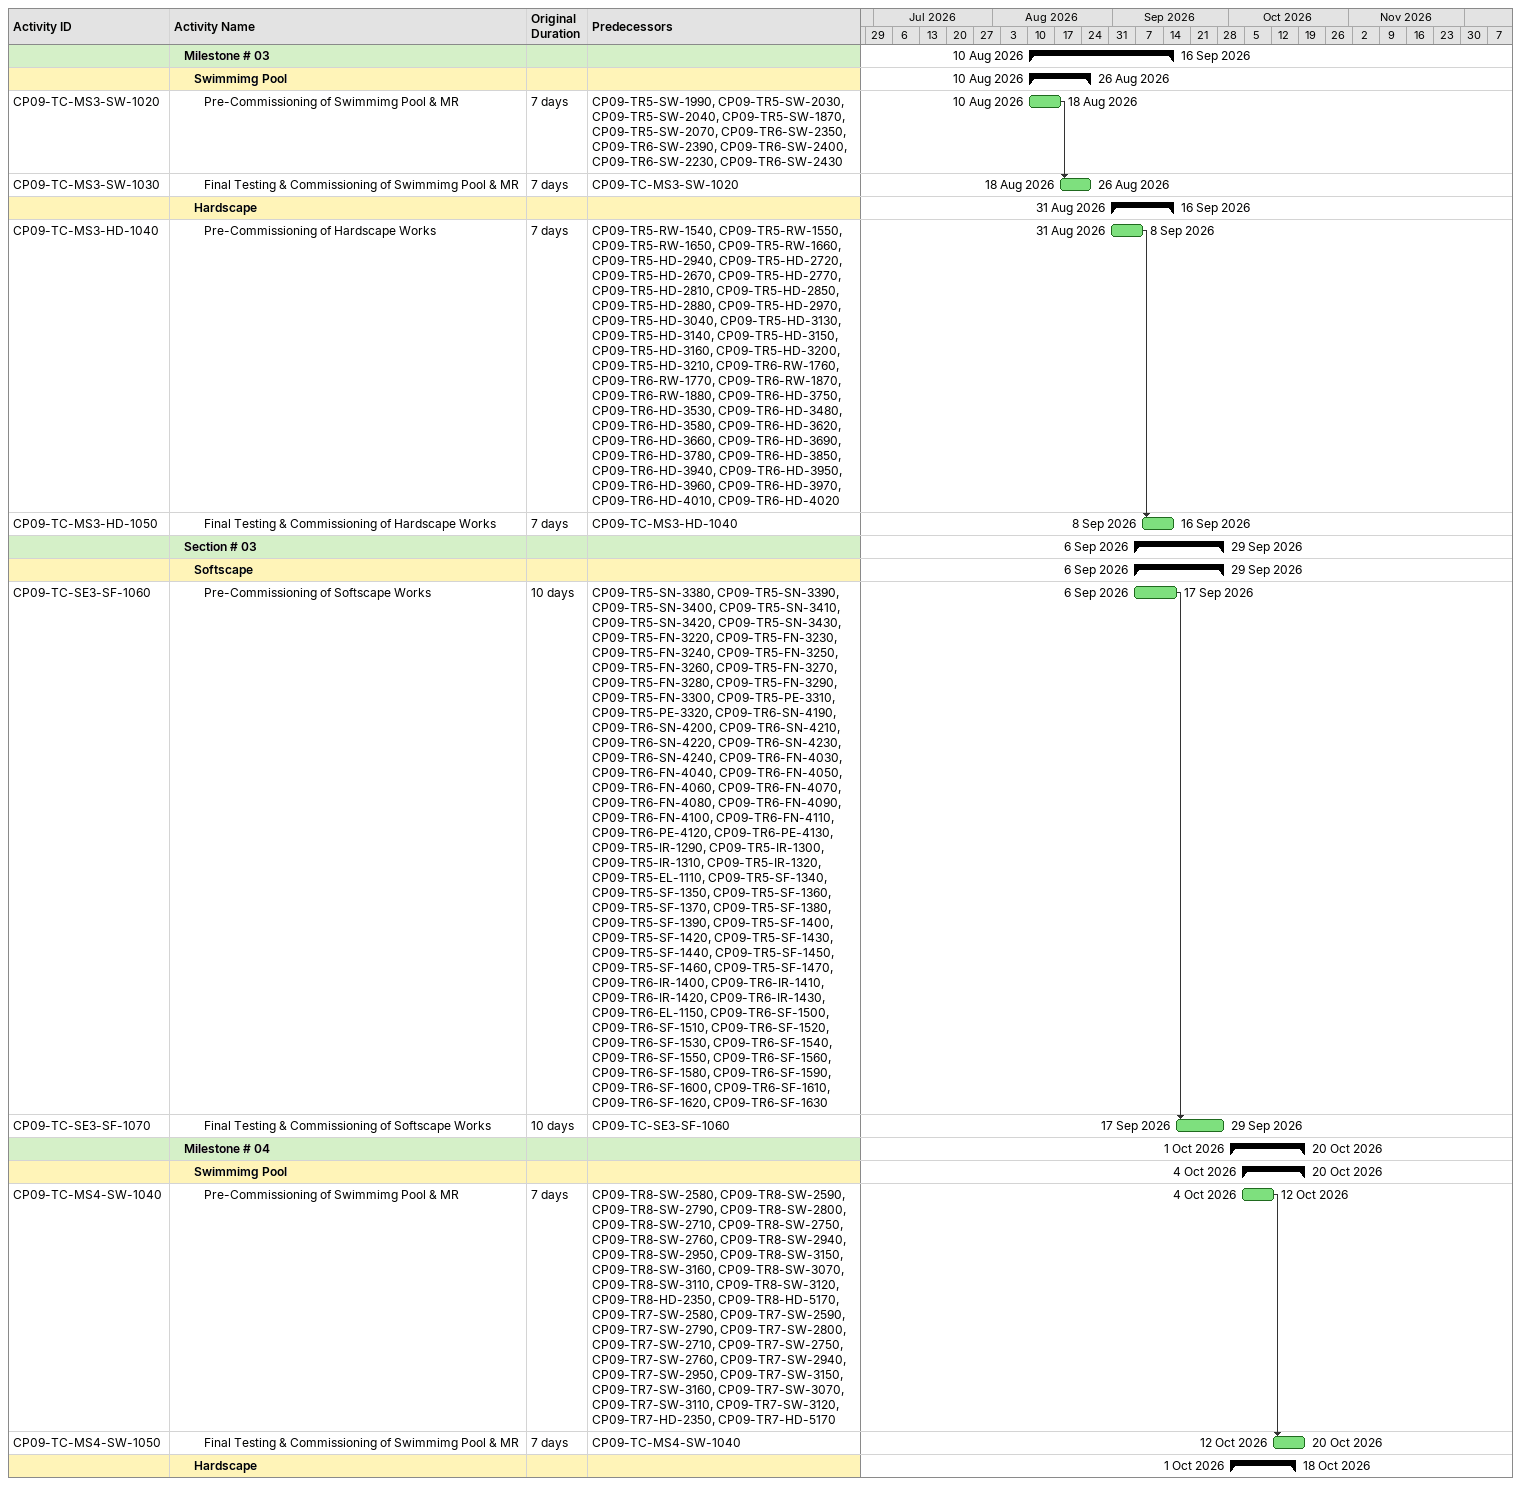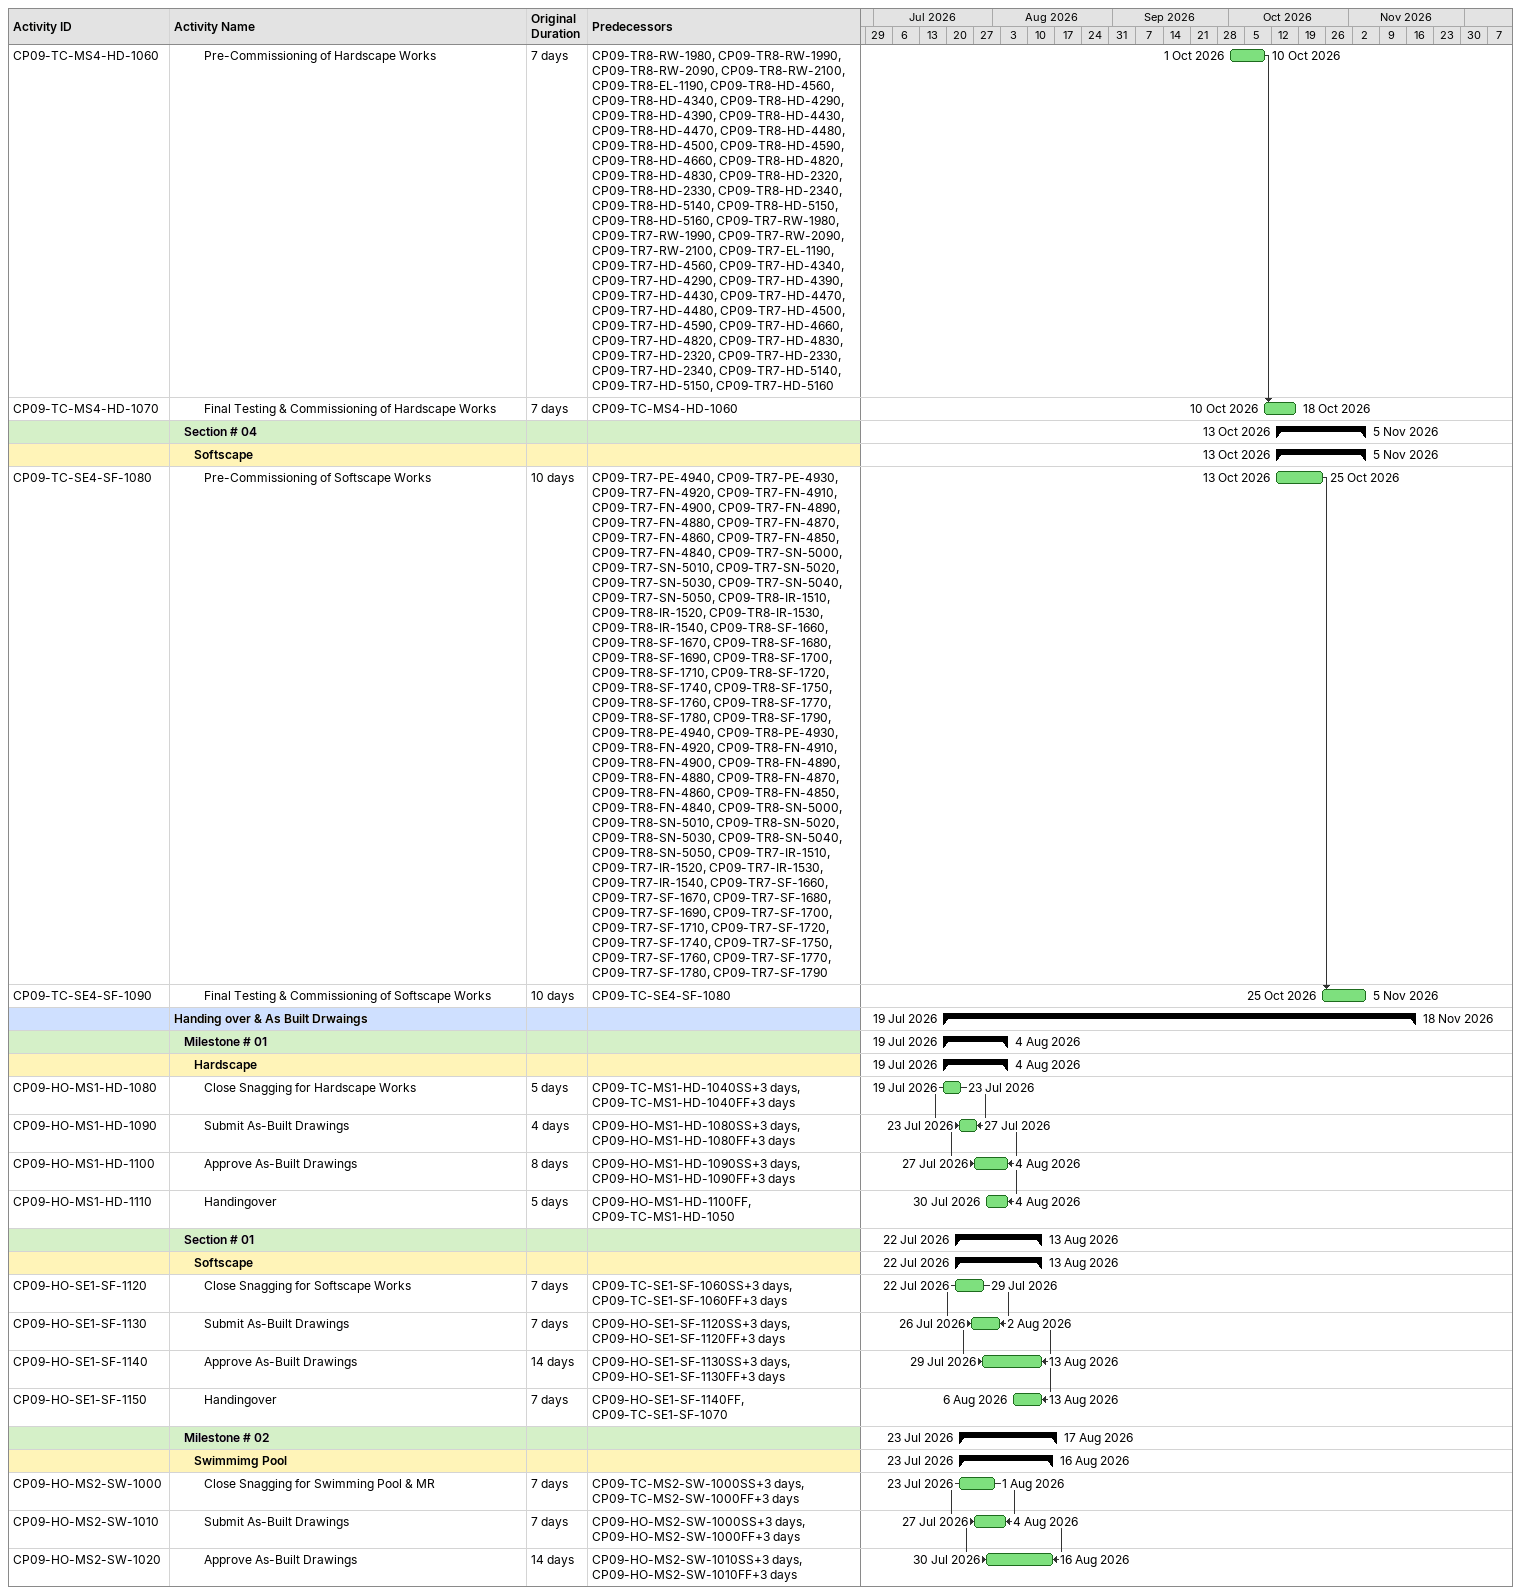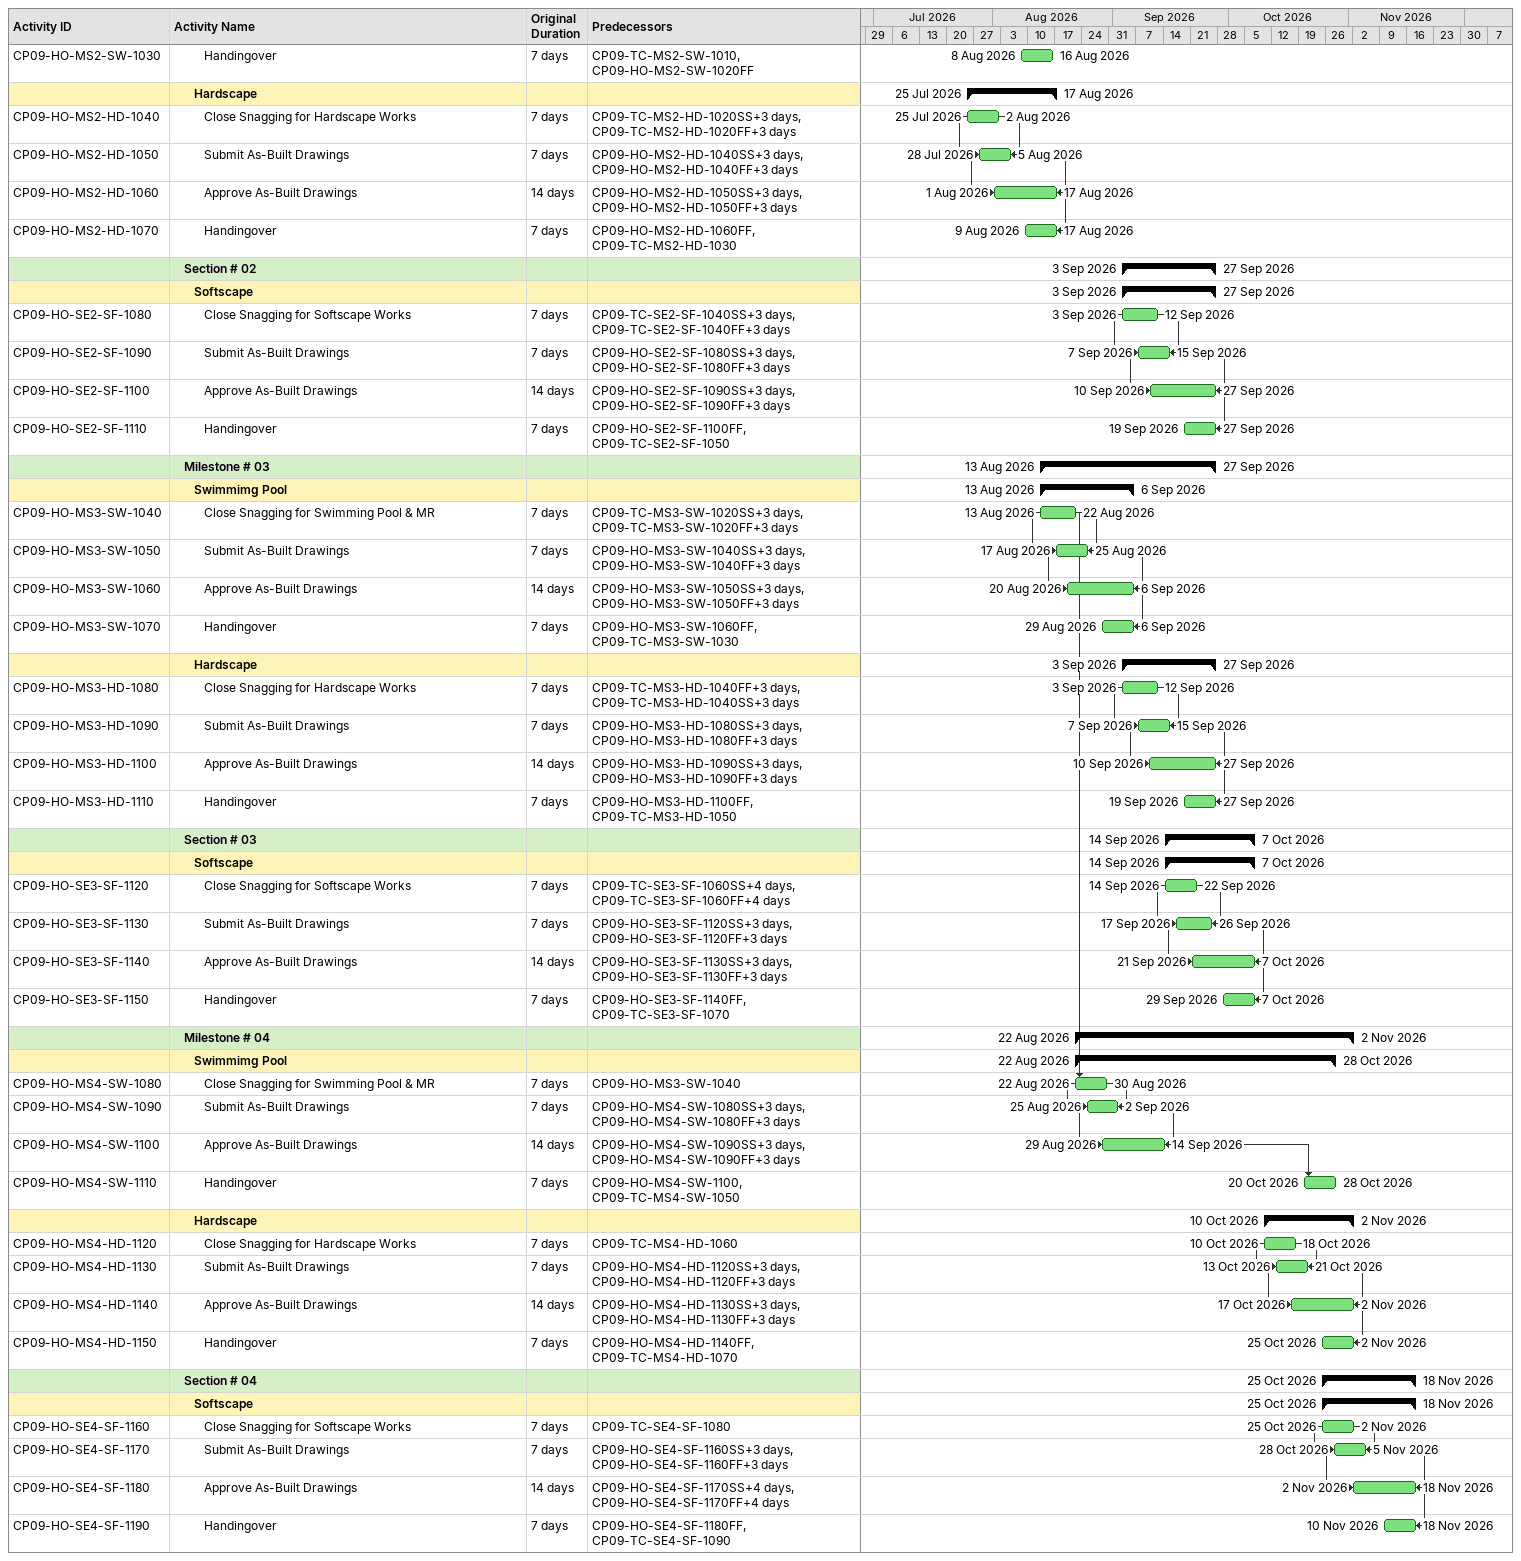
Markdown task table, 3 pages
| ID | Level | Task | Original duration | Start | Finish | Predecessors |
|---|---|---|---|---|---|---|
|  | 2 | **Milestone # 03** |  | 2026-08-10 | 2026-09-16 |  |
|  | 3 | **Swimmimg Pool** |  | 2026-08-10 | 2026-08-26 |  |
| CP09-TC-MS3-SW-1020 | 4 | Pre-Commissioning of Swimmimg Pool & MR | 7d | 2026-08-10 | 2026-08-18 | CP09-TR5-SW-1990, CP09-TR5-SW-2030, CP09-TR5-SW-2040, CP09-TR5-SW-1870, CP09-TR5-SW-2070, CP09-TR6-SW-2350, CP09-TR6-SW-2390, CP09-TR6-SW-2400, CP09-TR6-SW-2230, CP09-TR6-SW-2430 |
| CP09-TC-MS3-SW-1030 | 4 | Final Testing & Commissioning of Swimmimg Pool & MR | 7d | 2026-08-18 | 2026-08-26 | CP09-TC-MS3-SW-1020 |
|  | 3 | **Hardscape** |  | 2026-08-31 | 2026-09-16 |  |
| CP09-TC-MS3-HD-1040 | 4 | Pre-Commissioning of Hardscape Works | 7d | 2026-08-31 | 2026-09-08 | CP09-TR5-RW-1540, CP09-TR5-RW-1550, CP09-TR5-RW-1650, CP09-TR5-RW-1660, CP09-TR5-HD-2940, CP09-TR5-HD-2720, CP09-TR5-HD-2670, CP09-TR5-HD-2770, CP09-TR5-HD-2810, CP09-TR5-HD-2850, CP09-TR5-HD-2880, CP09-TR5-HD-2970, CP09-TR5-HD-3040, CP09-TR5-HD-3130, CP09-TR5-HD-3140, CP09-TR5-HD-3150, CP09-TR5-HD-3160, CP09-TR5-HD-3200, CP09-TR5-HD-3210, CP09-TR6-RW-1760, CP09-TR6-RW-1770, CP09-TR6-RW-1870, CP09-TR6-RW-1880, CP09-TR6-HD-3750, CP09-TR6-HD-3530, CP09-TR6-HD-3480, CP09-TR6-HD-3580, CP09-TR6-HD-3620, CP09-TR6-HD-3660, CP09-TR6-HD-3690, CP09-TR6-HD-3780, CP09-TR6-HD-3850, CP09-TR6-HD-3940, CP09-TR6-HD-3950, CP09-TR6-HD-3960, CP09-TR6-HD-3970, CP09-TR6-HD-4010, CP09-TR6-HD-4020 |
| CP09-TC-MS3-HD-1050 | 4 | Final Testing & Commissioning of Hardscape Works | 7d | 2026-09-08 | 2026-09-16 | CP09-TC-MS3-HD-1040 |
|  | 2 | **Section # 03** |  | 2026-09-06 | 2026-09-29 |  |
|  | 3 | **Softscape** |  | 2026-09-06 | 2026-09-29 |  |
| CP09-TC-SE3-SF-1060 | 4 | Pre-Commissioning of Softscape Works | 10d | 2026-09-06 | 2026-09-17 | CP09-TR5-SN-3380, CP09-TR5-SN-3390, CP09-TR5-SN-3400, CP09-TR5-SN-3410, CP09-TR5-SN-3420, CP09-TR5-SN-3430, CP09-TR5-FN-3220, CP09-TR5-FN-3230, CP09-TR5-FN-3240, CP09-TR5-FN-3250, CP09-TR5-FN-3260, CP09-TR5-FN-3270, CP09-TR5-FN-3280, CP09-TR5-FN-3290, CP09-TR5-FN-3300, CP09-TR5-PE-3310, CP09-TR5-PE-3320, CP09-TR6-SN-4190, CP09-TR6-SN-4200, CP09-TR6-SN-4210, CP09-TR6-SN-4220, CP09-TR6-SN-4230, CP09-TR6-SN-4240, CP09-TR6-FN-4030, CP09-TR6-FN-4040, CP09-TR6-FN-4050, CP09-TR6-FN-4060, CP09-TR6-FN-4070, CP09-TR6-FN-4080, CP09-TR6-FN-4090, CP09-TR6-FN-4100, CP09-TR6-FN-4110, CP09-TR6-PE-4120, CP09-TR6-PE-4130, CP09-TR5-IR-1290, CP09-TR5-IR-1300, CP09-TR5-IR-1310, CP09-TR5-IR-1320, CP09-TR5-EL-1110, CP09-TR5-SF-1340, CP09-TR5-SF-1350, CP09-TR5-SF-1360, CP09-TR5-SF-1370, CP09-TR5-SF-1380, CP09-TR5-SF-1390, CP09-TR5-SF-1400, CP09-TR5-SF-1420, CP09-TR5-SF-1430, CP09-TR5-SF-1440, CP09-TR5-SF-1450, CP09-TR5-SF-1460, CP09-TR5-SF-1470, CP09-TR6-IR-1400, CP09-TR6-IR-1410, CP09-TR6-IR-1420, CP09-TR6-IR-1430, CP09-TR6-EL-1150, CP09-TR6-SF-1500, CP09-TR6-SF-1510, CP09-TR6-SF-1520, CP09-TR6-SF-1530, CP09-TR6-SF-1540, CP09-TR6-SF-1550, CP09-TR6-SF-1560, CP09-TR6-SF-1580, CP09-TR6-SF-1590, CP09-TR6-SF-1600, CP09-TR6-SF-1610, CP09-TR6-SF-1620, CP09-TR6-SF-1630 |
| CP09-TC-SE3-SF-1070 | 4 | Final Testing & Commissioning of Softscape Works | 10d | 2026-09-17 | 2026-09-29 | CP09-TC-SE3-SF-1060 |
|  | 2 | **Milestone # 04** |  | 2026-10-01 | 2026-10-20 |  |
|  | 3 | **Swimmimg Pool** |  | 2026-10-04 | 2026-10-20 |  |
| CP09-TC-MS4-SW-1040 | 4 | Pre-Commissioning of Swimmimg Pool & MR | 7d | 2026-10-04 | 2026-10-12 | CP09-TR8-SW-2580, CP09-TR8-SW-2590, CP09-TR8-SW-2790, CP09-TR8-SW-2800, CP09-TR8-SW-2710, CP09-TR8-SW-2750, CP09-TR8-SW-2760, CP09-TR8-SW-2940, CP09-TR8-SW-2950, CP09-TR8-SW-3150, CP09-TR8-SW-3160, CP09-TR8-SW-3070, CP09-TR8-SW-3110, CP09-TR8-SW-3120, CP09-TR8-HD-2350, CP09-TR8-HD-5170, CP09-TR7-SW-2580, CP09-TR7-SW-2590, CP09-TR7-SW-2790, CP09-TR7-SW-2800, CP09-TR7-SW-2710, CP09-TR7-SW-2750, CP09-TR7-SW-2760, CP09-TR7-SW-2940, CP09-TR7-SW-2950, CP09-TR7-SW-3150, CP09-TR7-SW-3160, CP09-TR7-SW-3070, CP09-TR7-SW-3110, CP09-TR7-SW-3120, CP09-TR7-HD-2350, CP09-TR7-HD-5170 |
| CP09-TC-MS4-SW-1050 | 4 | Final Testing & Commissioning of Swimmimg Pool & MR | 7d | 2026-10-12 | 2026-10-20 | CP09-TC-MS4-SW-1040 |
|  | 3 | **Hardscape** |  | 2026-10-01 | 2026-10-18 |  |
| CP09-TC-MS4-HD-1060 | 4 | Pre-Commissioning of Hardscape Works | 7d | 2026-10-01 | 2026-10-10 | CP09-TR8-RW-1980, CP09-TR8-RW-1990, CP09-TR8-RW-2090, CP09-TR8-RW-2100, CP09-TR8-EL-1190, CP09-TR8-HD-4560, CP09-TR8-HD-4340, CP09-TR8-HD-4290, CP09-TR8-HD-4390, CP09-TR8-HD-4430, CP09-TR8-HD-4470, CP09-TR8-HD-4480, CP09-TR8-HD-4500, CP09-TR8-HD-4590, CP09-TR8-HD-4660, CP09-TR8-HD-4820, CP09-TR8-HD-4830, CP09-TR8-HD-2320, CP09-TR8-HD-2330, CP09-TR8-HD-2340, CP09-TR8-HD-5140, CP09-TR8-HD-5150, CP09-TR8-HD-5160, CP09-TR7-RW-1980, CP09-TR7-RW-1990, CP09-TR7-RW-2090, CP09-TR7-RW-2100, CP09-TR7-EL-1190, CP09-TR7-HD-4560, CP09-TR7-HD-4340, CP09-TR7-HD-4290, CP09-TR7-HD-4390, CP09-TR7-HD-4430, CP09-TR7-HD-4470, CP09-TR7-HD-4480, CP09-TR7-HD-4500, CP09-TR7-HD-4590, CP09-TR7-HD-4660, CP09-TR7-HD-4820, CP09-TR7-HD-4830, CP09-TR7-HD-2320, CP09-TR7-HD-2330, CP09-TR7-HD-2340, CP09-TR7-HD-5140, CP09-TR7-HD-5150, CP09-TR7-HD-5160 |
| CP09-TC-MS4-HD-1070 | 4 | Final Testing & Commissioning of Hardscape Works | 7d | 2026-10-10 | 2026-10-18 | CP09-TC-MS4-HD-1060 |
|  | 2 | **Section # 04** |  | 2026-10-13 | 2026-11-05 |  |
|  | 3 | **Softscape** |  | 2026-10-13 | 2026-11-05 |  |
| CP09-TC-SE4-SF-1080 | 4 | Pre-Commissioning of Softscape Works | 10d | 2026-10-13 | 2026-10-25 | CP09-TR7-PE-4940, CP09-TR7-PE-4930, CP09-TR7-FN-4920, CP09-TR7-FN-4910, CP09-TR7-FN-4900, CP09-TR7-FN-4890, CP09-TR7-FN-4880, CP09-TR7-FN-4870, CP09-TR7-FN-4860, CP09-TR7-FN-4850, CP09-TR7-FN-4840, CP09-TR7-SN-5000, CP09-TR7-SN-5010, CP09-TR7-SN-5020, CP09-TR7-SN-5030, CP09-TR7-SN-5040, CP09-TR7-SN-5050, CP09-TR8-IR-1510, CP09-TR8-IR-1520, CP09-TR8-IR-1530, CP09-TR8-IR-1540, CP09-TR8-SF-1660, CP09-TR8-SF-1670, CP09-TR8-SF-1680, CP09-TR8-SF-1690, CP09-TR8-SF-1700, CP09-TR8-SF-1710, CP09-TR8-SF-1720, CP09-TR8-SF-1740, CP09-TR8-SF-1750, CP09-TR8-SF-1760, CP09-TR8-SF-1770, CP09-TR8-SF-1780, CP09-TR8-SF-1790, CP09-TR8-PE-4940, CP09-TR8-PE-4930, CP09-TR8-FN-4920, CP09-TR8-FN-4910, CP09-TR8-FN-4900, CP09-TR8-FN-4890, CP09-TR8-FN-4880, CP09-TR8-FN-4870, CP09-TR8-FN-4860, CP09-TR8-FN-4850, CP09-TR8-FN-4840, CP09-TR8-SN-5000, CP09-TR8-SN-5010, CP09-TR8-SN-5020, CP09-TR8-SN-5030, CP09-TR8-SN-5040, CP09-TR8-SN-5050, CP09-TR7-IR-1510, CP09-TR7-IR-1520, CP09-TR7-IR-1530, CP09-TR7-IR-1540, CP09-TR7-SF-1660, CP09-TR7-SF-1670, CP09-TR7-SF-1680, CP09-TR7-SF-1690, CP09-TR7-SF-1700, CP09-TR7-SF-1710, CP09-TR7-SF-1720, CP09-TR7-SF-1740, CP09-TR7-SF-1750, CP09-TR7-SF-1760, CP09-TR7-SF-1770, CP09-TR7-SF-1780, CP09-TR7-SF-1790 |
| CP09-TC-SE4-SF-1090 | 4 | Final Testing & Commissioning of Softscape Works | 10d | 2026-10-25 | 2026-11-05 | CP09-TC-SE4-SF-1080 |
|  | 1 | **Handing over & As Built Drwaings** |  | 2026-07-19 | 2026-11-18 |  |
|  | 2 | **Milestone # 01** |  | 2026-07-19 | 2026-08-04 |  |
|  | 3 | **Hardscape** |  | 2026-07-19 | 2026-08-04 |  |
| CP09-HO-MS1-HD-1080 | 4 | Close Snagging for Hardscape Works | 5d | 2026-07-19 | 2026-07-23 | CP09-TC-MS1-HD-1040SS+3d, CP09-TC-MS1-HD-1040FF+3d |
| CP09-HO-MS1-HD-1090 | 4 | Submit As-Built Drawings | 4d | 2026-07-23 | 2026-07-27 | CP09-HO-MS1-HD-1080SS+3d, CP09-HO-MS1-HD-1080FF+3d |
| CP09-HO-MS1-HD-1100 | 4 | Approve As-Built Drawings | 8d | 2026-07-27 | 2026-08-04 | CP09-HO-MS1-HD-1090SS+3d, CP09-HO-MS1-HD-1090FF+3d |
| CP09-HO-MS1-HD-1110 | 4 | Handingover | 5d | 2026-07-30 | 2026-08-04 | CP09-HO-MS1-HD-1100FF, CP09-TC-MS1-HD-1050 |
|  | 2 | **Section # 01** |  | 2026-07-22 | 2026-08-13 |  |
|  | 3 | **Softscape** |  | 2026-07-22 | 2026-08-13 |  |
| CP09-HO-SE1-SF-1120 | 4 | Close Snagging for Softscape Works | 7d | 2026-07-22 | 2026-07-29 | CP09-TC-SE1-SF-1060SS+3d, CP09-TC-SE1-SF-1060FF+3d |
| CP09-HO-SE1-SF-1130 | 4 | Submit As-Built Drawings | 7d | 2026-07-26 | 2026-08-02 | CP09-HO-SE1-SF-1120SS+3d, CP09-HO-SE1-SF-1120FF+3d |
| CP09-HO-SE1-SF-1140 | 4 | Approve As-Built Drawings | 14d | 2026-07-29 | 2026-08-13 | CP09-HO-SE1-SF-1130SS+3d, CP09-HO-SE1-SF-1130FF+3d |
| CP09-HO-SE1-SF-1150 | 4 | Handingover | 7d | 2026-08-06 | 2026-08-13 | CP09-HO-SE1-SF-1140FF, CP09-TC-SE1-SF-1070 |
|  | 2 | **Milestone # 02** |  | 2026-07-23 | 2026-08-17 |  |
|  | 3 | **Swimmimg Pool** |  | 2026-07-23 | 2026-08-16 |  |
| CP09-HO-MS2-SW-1000 | 4 | Close Snagging for Swimming Pool & MR | 7d | 2026-07-23 | 2026-08-01 | CP09-TC-MS2-SW-1000SS+3d, CP09-TC-MS2-SW-1000FF+3d |
| CP09-HO-MS2-SW-1010 | 4 | Submit As-Built Drawings | 7d | 2026-07-27 | 2026-08-04 | CP09-HO-MS2-SW-1000SS+3d, CP09-HO-MS2-SW-1000FF+3d |
| CP09-HO-MS2-SW-1020 | 4 | Approve As-Built Drawings | 14d | 2026-07-30 | 2026-08-16 | CP09-HO-MS2-SW-1010SS+3d, CP09-HO-MS2-SW-1010FF+3d |
| CP09-HO-MS2-SW-1030 | 4 | Handingover | 7d | 2026-08-08 | 2026-08-16 | CP09-TC-MS2-SW-1010, CP09-HO-MS2-SW-1020FF |
|  | 3 | **Hardscape** |  | 2026-07-25 | 2026-08-17 |  |
| CP09-HO-MS2-HD-1040 | 4 | Close Snagging for Hardscape Works | 7d | 2026-07-25 | 2026-08-02 | CP09-TC-MS2-HD-1020SS+3d, CP09-TC-MS2-HD-1020FF+3d |
| CP09-HO-MS2-HD-1050 | 4 | Submit As-Built Drawings | 7d | 2026-07-28 | 2026-08-05 | CP09-HO-MS2-HD-1040SS+3d, CP09-HO-MS2-HD-1040FF+3d |
| CP09-HO-MS2-HD-1060 | 4 | Approve As-Built Drawings | 14d | 2026-08-01 | 2026-08-17 | CP09-HO-MS2-HD-1050SS+3d, CP09-HO-MS2-HD-1050FF+3d |
| CP09-HO-MS2-HD-1070 | 4 | Handingover | 7d | 2026-08-09 | 2026-08-17 | CP09-HO-MS2-HD-1060FF, CP09-TC-MS2-HD-1030 |
|  | 2 | **Section # 02** |  | 2026-09-03 | 2026-09-27 |  |
|  | 3 | **Softscape** |  | 2026-09-03 | 2026-09-27 |  |
| CP09-HO-SE2-SF-1080 | 4 | Close Snagging for Softscape Works | 7d | 2026-09-03 | 2026-09-12 | CP09-TC-SE2-SF-1040SS+3d, CP09-TC-SE2-SF-1040FF+3d |
| CP09-HO-SE2-SF-1090 | 4 | Submit As-Built Drawings | 7d | 2026-09-07 | 2026-09-15 | CP09-HO-SE2-SF-1080SS+3d, CP09-HO-SE2-SF-1080FF+3d |
| CP09-HO-SE2-SF-1100 | 4 | Approve As-Built Drawings | 14d | 2026-09-10 | 2026-09-27 | CP09-HO-SE2-SF-1090SS+3d, CP09-HO-SE2-SF-1090FF+3d |
| CP09-HO-SE2-SF-1110 | 4 | Handingover | 7d | 2026-09-19 | 2026-09-27 | CP09-HO-SE2-SF-1100FF, CP09-TC-SE2-SF-1050 |
|  | 2 | **Milestone # 03** |  | 2026-08-13 | 2026-09-27 |  |
|  | 3 | **Swimmimg Pool** |  | 2026-08-13 | 2026-09-06 |  |
| CP09-HO-MS3-SW-1040 | 4 | Close Snagging for Swimming Pool & MR | 7d | 2026-08-13 | 2026-08-22 | CP09-TC-MS3-SW-1020SS+3d, CP09-TC-MS3-SW-1020FF+3d |
| CP09-HO-MS3-SW-1050 | 4 | Submit As-Built Drawings | 7d | 2026-08-17 | 2026-08-25 | CP09-HO-MS3-SW-1040SS+3d, CP09-HO-MS3-SW-1040FF+3d |
| CP09-HO-MS3-SW-1060 | 4 | Approve As-Built Drawings | 14d | 2026-08-20 | 2026-09-06 | CP09-HO-MS3-SW-1050SS+3d, CP09-HO-MS3-SW-1050FF+3d |
| CP09-HO-MS3-SW-1070 | 4 | Handingover | 7d | 2026-08-29 | 2026-09-06 | CP09-HO-MS3-SW-1060FF, CP09-TC-MS3-SW-1030 |
|  | 3 | **Hardscape** |  | 2026-09-03 | 2026-09-27 |  |
| CP09-HO-MS3-HD-1080 | 4 | Close Snagging for Hardscape Works | 7d | 2026-09-03 | 2026-09-12 | CP09-TC-MS3-HD-1040FF+3d, CP09-TC-MS3-HD-1040SS+3d |
| CP09-HO-MS3-HD-1090 | 4 | Submit As-Built Drawings | 7d | 2026-09-07 | 2026-09-15 | CP09-HO-MS3-HD-1080SS+3d, CP09-HO-MS3-HD-1080FF+3d |
| CP09-HO-MS3-HD-1100 | 4 | Approve As-Built Drawings | 14d | 2026-09-10 | 2026-09-27 | CP09-HO-MS3-HD-1090SS+3d, CP09-HO-MS3-HD-1090FF+3d |
| CP09-HO-MS3-HD-1110 | 4 | Handingover | 7d | 2026-09-19 | 2026-09-27 | CP09-HO-MS3-HD-1100FF, CP09-TC-MS3-HD-1050 |
|  | 2 | **Section # 03** |  | 2026-09-14 | 2026-10-07 |  |
|  | 3 | **Softscape** |  | 2026-09-14 | 2026-10-07 |  |
| CP09-HO-SE3-SF-1120 | 4 | Close Snagging for Softscape Works | 7d | 2026-09-14 | 2026-09-22 | CP09-TC-SE3-SF-1060SS+4d, CP09-TC-SE3-SF-1060FF+4d |
| CP09-HO-SE3-SF-1130 | 4 | Submit As-Built Drawings | 7d | 2026-09-17 | 2026-09-26 | CP09-HO-SE3-SF-1120SS+3d, CP09-HO-SE3-SF-1120FF+3d |
| CP09-HO-SE3-SF-1140 | 4 | Approve As-Built Drawings | 14d | 2026-09-21 | 2026-10-07 | CP09-HO-SE3-SF-1130SS+3d, CP09-HO-SE3-SF-1130FF+3d |
| CP09-HO-SE3-SF-1150 | 4 | Handingover | 7d | 2026-09-29 | 2026-10-07 | CP09-HO-SE3-SF-1140FF, CP09-TC-SE3-SF-1070 |
|  | 2 | **Milestone # 04** |  | 2026-08-22 | 2026-11-02 |  |
|  | 3 | **Swimmimg Pool** |  | 2026-08-22 | 2026-10-28 |  |
| CP09-HO-MS4-SW-1080 | 4 | Close Snagging for Swimming Pool & MR | 7d | 2026-08-22 | 2026-08-30 | CP09-HO-MS3-SW-1040 |
| CP09-HO-MS4-SW-1090 | 4 | Submit As-Built Drawings | 7d | 2026-08-25 | 2026-09-02 | CP09-HO-MS4-SW-1080SS+3d, CP09-HO-MS4-SW-1080FF+3d |
| CP09-HO-MS4-SW-1100 | 4 | Approve As-Built Drawings | 14d | 2026-08-29 | 2026-09-14 | CP09-HO-MS4-SW-1090SS+3d, CP09-HO-MS4-SW-1090FF+3d |
| CP09-HO-MS4-SW-1110 | 4 | Handingover | 7d | 2026-10-20 | 2026-10-28 | CP09-HO-MS4-SW-1100, CP09-TC-MS4-SW-1050 |
|  | 3 | **Hardscape** |  | 2026-10-10 | 2026-11-02 |  |
| CP09-HO-MS4-HD-1120 | 4 | Close Snagging for Hardscape Works | 7d | 2026-10-10 | 2026-10-18 | CP09-TC-MS4-HD-1060 |
| CP09-HO-MS4-HD-1130 | 4 | Submit As-Built Drawings | 7d | 2026-10-13 | 2026-10-21 | CP09-HO-MS4-HD-1120SS+3d, CP09-HO-MS4-HD-1120FF+3d |
| CP09-HO-MS4-HD-1140 | 4 | Approve As-Built Drawings | 14d | 2026-10-17 | 2026-11-02 | CP09-HO-MS4-HD-1130SS+3d, CP09-HO-MS4-HD-1130FF+3d |
| CP09-HO-MS4-HD-1150 | 4 | Handingover | 7d | 2026-10-25 | 2026-11-02 | CP09-HO-MS4-HD-1140FF, CP09-TC-MS4-HD-1070 |
|  | 2 | **Section # 04** |  | 2026-10-25 | 2026-11-18 |  |
|  | 3 | **Softscape** |  | 2026-10-25 | 2026-11-18 |  |
| CP09-HO-SE4-SF-1160 | 4 | Close Snagging for Softscape Works | 7d | 2026-10-25 | 2026-11-02 | CP09-TC-SE4-SF-1080 |
| CP09-HO-SE4-SF-1170 | 4 | Submit As-Built Drawings | 7d | 2026-10-28 | 2026-11-05 | CP09-HO-SE4-SF-1160SS+3d, CP09-HO-SE4-SF-1160FF+3d |
| CP09-HO-SE4-SF-1180 | 4 | Approve As-Built Drawings | 14d | 2026-11-02 | 2026-11-18 | CP09-HO-SE4-SF-1170SS+4d, CP09-HO-SE4-SF-1170FF+4d |
| CP09-HO-SE4-SF-1190 | 4 | Handingover | 7d | 2026-11-10 | 2026-11-18 | CP09-HO-SE4-SF-1180FF, CP09-TC-SE4-SF-1090 |
